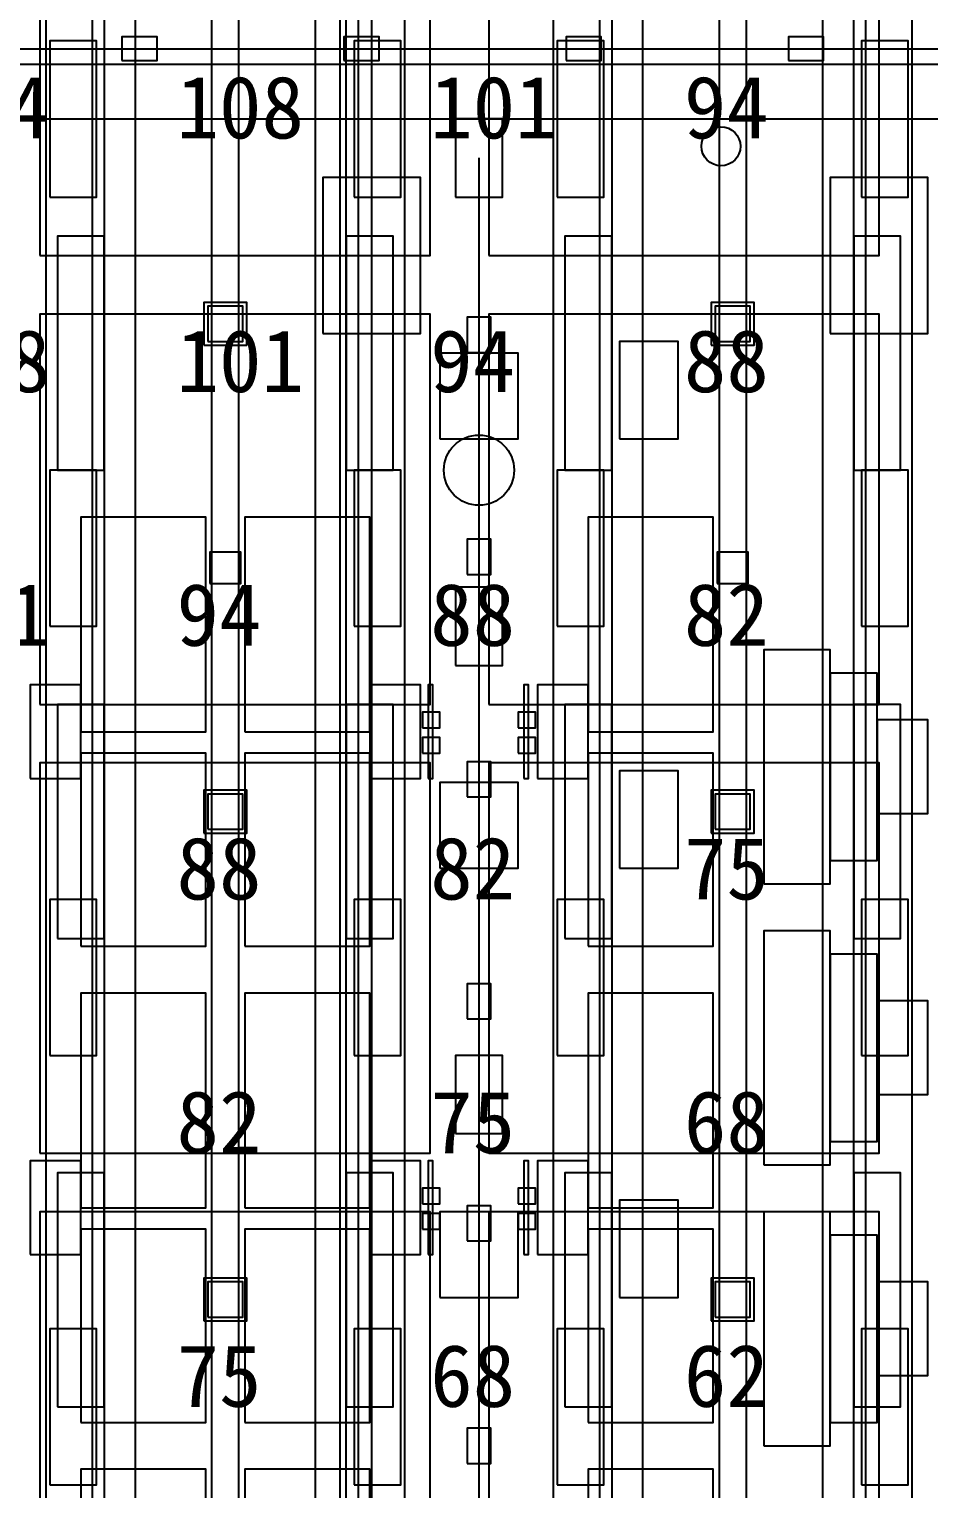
# Model space of a CAD drawing. Header units: metres. Extents: x -1640 to 1560, y -268 to 2338.
# Drawn here: x -201.28 to -178.22, y 1607.9 to 1645.3 of the extents above; entities that cross this region are included whole.
import ezdxf

# ---------------------------------------------------------------- set-up
doc = ezdxf.new("R2010")
doc.units = ezdxf.units.M
for name, color, linetype in [('1F_CHL', 4, 'Continuous'), ('1F_PUMP', 2, 'Continuous'), ('1F_SCR', 3, 'Continuous'), ('1F_STRUCT_COLUMN', 8, 'Continuous'), ('2F_CSF_LATERAL_RACK_CONCEPT', 9, 'Continuous'), ('2F_RFG', 5, 'Continuous'), ('2F_STRUCT_COLUMN', 8, 'Continuous'), ('2F_VMB', 6, 'Continuous'), ('3F_CLEANROOM_OVERHEAD_PIPE_DUCT_CONCEPT', 9, 'Continuous'), ('3F_EHS_EGRESS_DIST_M', 2, 'Continuous'), ('3F_EHS_EXTINGUISHER_HYDRANT_CABINET_CONCEPT', 1, 'Continuous'), ('3F_EHS_GAS_DETECTOR', 6, 'Continuous'), ('3F_ETCH', 2, 'Continuous'), ('3F_FOUP', 5, 'Continuous'), ('3F_OHT', 9, 'Continuous'), ('3F_OHTV', 1, 'Continuous'), ('3F_PHOTO', 1, 'Continuous'), ('3F_STK', 3, 'Continuous'), ('3F_STRUCT_COLUMN', 8, 'Continuous'), ('3F_TBAR', 6, 'Continuous'), ('4F_FFU', 1, 'Continuous'), ('4F_STRUCT_PLENUM_TRUSS_CONCEPT', 9, 'Continuous'), ('5F_CHL', 4, 'Continuous'), ('5F_PUMP', 2, 'Continuous'), ('5F_SCR', 3, 'Continuous'), ('5F_STRUCT_COLUMN', 8, 'Continuous'), ('6F_CSF_LATERAL_RACK_CONCEPT', 9, 'Continuous'), ('6F_RFG', 5, 'Continuous'), ('6F_STRUCT_COLUMN', 8, 'Continuous'), ('6F_VMB', 6, 'Continuous'), ('7F_CLEANROOM_OVERHEAD_PIPE_DUCT_CONCEPT', 9, 'Continuous'), ('7F_EHS_EGRESS_DIST_M', 2, 'Continuous'), ('7F_EHS_EXTINGUISHER_HYDRANT_CABINET_CONCEPT', 1, 'Continuous'), ('7F_EHS_GAS_DETECTOR', 6, 'Continuous'), ('7F_ETCH', 2, 'Continuous'), ('7F_FOUP', 5, 'Continuous'), ('7F_OHT', 9, 'Continuous'), ('7F_OHTV', 1, 'Continuous'), ('7F_PHOTO', 1, 'Continuous'), ('7F_STK', 3, 'Continuous'), ('7F_STRUCT_COLUMN', 8, 'Continuous'), ('7F_TBAR', 6, 'Continuous'), ('8F_FFU', 1, 'Continuous'), ('8F_STRUCT_PLENUM_TRUSS_CONCEPT', 9, 'Continuous'), ('UTIL_PCW.R_CONCEPT', 1, 'Continuous'), ('UTIL_PCW.S_CONCEPT', 6, 'Continuous')]:
    doc.layers.add(name, color=color, linetype=linetype)

msp = doc.modelspace()

# ---------------------------------------------------------------- linework, layer by layer
at = {"layer": '1F_CHL'}
for points in [[(-186.15, 1634.8), (-184.65, 1634.8), (-184.65, 1637.3), (-186.15, 1637.3)], [(-186.15, 1623.8), (-184.65, 1623.8), (-184.65, 1626.3), (-186.15, 1626.3)], [(-186.15, 1612.8), (-184.65, 1612.8), (-184.65, 1615.3), (-186.15, 1615.3)]]:
    msp.add_lwpolyline(points, close=True, dxfattribs=at)
at = {"layer": '1F_PUMP'}
for points in [[(-200.75, 1641), (-199.55, 1641), (-199.55, 1645), (-200.75, 1645)], [(-192.95, 1641), (-191.75, 1641), (-191.75, 1645), (-192.95, 1645)], [(-187.75, 1641), (-186.55, 1641), (-186.55, 1645), (-187.75, 1645)], [(-179.95, 1641), (-178.75, 1641), (-178.75, 1645), (-179.95, 1645)], [(-200.75, 1630), (-199.55, 1630), (-199.55, 1634), (-200.75, 1634)], [(-192.95, 1630), (-191.75, 1630), (-191.75, 1634), (-192.95, 1634)], [(-187.75, 1630), (-186.55, 1630), (-186.55, 1634), (-187.75, 1634)], [(-179.95, 1630), (-178.75, 1630), (-178.75, 1634), (-179.95, 1634)], [(-200.75, 1619), (-199.55, 1619), (-199.55, 1623), (-200.75, 1623)], [(-192.95, 1619), (-191.75, 1619), (-191.75, 1623), (-192.95, 1623)], [(-187.75, 1619), (-186.55, 1619), (-186.55, 1623), (-187.75, 1623)], [(-179.95, 1619), (-178.75, 1619), (-178.75, 1623), (-179.95, 1623)], [(-200.75, 1608), (-199.55, 1608), (-199.55, 1612), (-200.75, 1612)], [(-192.95, 1608), (-191.75, 1608), (-191.75, 1612), (-192.95, 1612)], [(-187.75, 1608), (-186.55, 1608), (-186.55, 1612), (-187.75, 1612)], [(-179.95, 1608), (-178.75, 1608), (-178.75, 1612), (-179.95, 1612)]]:
    msp.add_lwpolyline(points, close=True, dxfattribs=at)
at = {"layer": '1F_SCR'}
for points in [[(-190.75, 1634.8), (-188.75, 1634.8), (-188.75, 1637), (-190.75, 1637)], [(-190.75, 1623.8), (-188.75, 1623.8), (-188.75, 1626), (-190.75, 1626)], [(-190.75, 1612.8), (-188.75, 1612.8), (-188.75, 1615), (-190.75, 1615)]]:
    msp.add_lwpolyline(points, close=True, dxfattribs=at)
at = {"layer": '1F_STRUCT_COLUMN'}
for points in [[(-196.8, 1637.2), (-195.7, 1637.2), (-195.7, 1638.3), (-196.8, 1638.3)], [(-183.8, 1637.2), (-182.7, 1637.2), (-182.7, 1638.3), (-183.8, 1638.3)], [(-196.8, 1624.7), (-195.7, 1624.7), (-195.7, 1625.8), (-196.8, 1625.8)], [(-183.8, 1624.7), (-182.7, 1624.7), (-182.7, 1625.8), (-183.8, 1625.8)], [(-196.8, 1612.2), (-195.7, 1612.2), (-195.7, 1613.3), (-196.8, 1613.3)], [(-183.8, 1612.2), (-182.7, 1612.2), (-182.7, 1613.3), (-183.8, 1613.3)]]:
    msp.add_lwpolyline(points, close=True, dxfattribs=at)
at = {"layer": '2F_CSF_LATERAL_RACK_CONCEPT'}
for points in [[(-199.35, 1573), (-198.55, 1573), (-198.55, 1719), (-199.35, 1719)], [(-193.95, 1573), (-193.15, 1573), (-193.15, 1719), (-193.95, 1719)], [(-186.35, 1573), (-185.55, 1573), (-185.55, 1719), (-186.35, 1719)], [(-180.95, 1573), (-180.15, 1573), (-180.15, 1719), (-180.95, 1719)]]:
    msp.add_lwpolyline(points, close=True, dxfattribs=at)
at = {"layer": '2F_RFG'}
for points in [[(-200.55, 1634), (-199.35, 1634), (-199.35, 1640), (-200.55, 1640)], [(-193.15, 1634), (-191.95, 1634), (-191.95, 1640), (-193.15, 1640)], [(-187.55, 1634), (-186.35, 1634), (-186.35, 1640), (-187.55, 1640)], [(-180.15, 1634), (-178.95, 1634), (-178.95, 1640), (-180.15, 1640)], [(-200.55, 1622), (-199.35, 1622), (-199.35, 1628), (-200.55, 1628)], [(-193.15, 1622), (-191.95, 1622), (-191.95, 1628), (-193.15, 1628)], [(-187.55, 1622), (-186.35, 1622), (-186.35, 1628), (-187.55, 1628)], [(-180.15, 1622), (-178.95, 1622), (-178.95, 1628), (-180.15, 1628)], [(-200.55, 1610), (-199.35, 1610), (-199.35, 1616), (-200.55, 1616)], [(-193.15, 1610), (-191.95, 1610), (-191.95, 1616), (-193.15, 1616)], [(-187.55, 1610), (-186.35, 1610), (-186.35, 1616), (-187.55, 1616)], [(-180.15, 1610), (-178.95, 1610), (-178.95, 1616), (-180.15, 1616)]]:
    msp.add_lwpolyline(points, close=True, dxfattribs=at)
at = {"layer": '2F_STRUCT_COLUMN'}
for points in [[(-196.7, 1637.3), (-195.8, 1637.3), (-195.8, 1638.2), (-196.7, 1638.2)], [(-183.7, 1637.3), (-182.8, 1637.3), (-182.8, 1638.2), (-183.7, 1638.2)], [(-196.7, 1624.8), (-195.8, 1624.8), (-195.8, 1625.7), (-196.7, 1625.7)], [(-183.7, 1624.8), (-182.8, 1624.8), (-182.8, 1625.7), (-183.7, 1625.7)], [(-196.7, 1612.3), (-195.8, 1612.3), (-195.8, 1613.2), (-196.7, 1613.2)], [(-183.7, 1612.3), (-182.8, 1612.3), (-182.8, 1613.2), (-183.7, 1613.2)]]:
    msp.add_lwpolyline(points, close=True, dxfattribs=at)
at = {"layer": '2F_VMB'}
for points in [[(-190.35, 1641), (-189.15, 1641), (-189.15, 1643), (-190.35, 1643)], [(-190.35, 1629), (-189.15, 1629), (-189.15, 1631), (-190.35, 1631)], [(-190.35, 1617), (-189.15, 1617), (-189.15, 1619), (-190.35, 1619)]]:
    msp.add_lwpolyline(points, close=True, dxfattribs=at)
at = {"layer": '3F_CLEANROOM_OVERHEAD_PIPE_DUCT_CONCEPT'}
for points in [[(-200.85, 1572), (-199.65, 1572), (-199.65, 1720), (-200.85, 1720)], [(-192.85, 1572), (-191.65, 1572), (-191.65, 1720), (-192.85, 1720)], [(-187.85, 1572), (-186.65, 1572), (-186.65, 1720), (-187.85, 1720)], [(-179.85, 1572), (-178.65, 1572), (-178.65, 1720), (-179.85, 1720)]]:
    msp.add_lwpolyline(points, close=True, dxfattribs=at)
at = {"layer": '3F_EHS_EXTINGUISHER_HYDRANT_CABINET_CONCEPT'}
msp.add_circle((-183.55, 1642.3), 0.5, dxfattribs=at)
at = {"layer": '3F_EHS_GAS_DETECTOR'}
msp.add_circle((-189.75, 1634), 0.9, dxfattribs=at)
at = {"layer": '3F_ETCH'}
for points in [[(-182.45, 1623.4), (-180.75, 1623.4), (-180.75, 1629.4), (-182.45, 1629.4)], [(-180.75, 1624), (-179.55, 1624), (-179.55, 1628.8), (-180.75, 1628.8)], [(-179.55, 1625.2), (-178.25, 1625.2), (-178.25, 1627.6), (-179.55, 1627.6)], [(-182.45, 1616.2), (-180.75, 1616.2), (-180.75, 1622.2), (-182.45, 1622.2)], [(-180.75, 1616.8), (-179.55, 1616.8), (-179.55, 1621.6), (-180.75, 1621.6)], [(-179.55, 1618), (-178.25, 1618), (-178.25, 1620.4), (-179.55, 1620.4)], [(-182.45, 1609), (-180.75, 1609), (-180.75, 1615), (-182.45, 1615)], [(-180.75, 1609.6), (-179.55, 1609.6), (-179.55, 1614.4), (-180.75, 1614.4)], [(-179.55, 1610.8), (-178.25, 1610.8), (-178.25, 1613.2), (-179.55, 1613.2)]]:
    msp.add_lwpolyline(points, close=True, dxfattribs=at)
at = {"layer": '3F_FOUP'}
for points in [[(-191.2, 1627.4), (-190.75, 1627.4), (-190.75, 1627.8), (-191.2, 1627.8)], [(-188.75, 1627.4), (-188.3, 1627.4), (-188.3, 1627.8), (-188.75, 1627.8)], [(-191.2, 1626.75), (-190.75, 1626.75), (-190.75, 1627.15), (-191.2, 1627.15)], [(-188.75, 1626.75), (-188.3, 1626.75), (-188.3, 1627.15), (-188.75, 1627.15)], [(-191.2, 1615.2), (-190.75, 1615.2), (-190.75, 1615.6), (-191.2, 1615.6)], [(-188.75, 1615.2), (-188.3, 1615.2), (-188.3, 1615.6), (-188.75, 1615.6)], [(-191.2, 1614.55), (-190.75, 1614.55), (-190.75, 1614.95), (-191.2, 1614.95)], [(-188.75, 1614.55), (-188.3, 1614.55), (-188.3, 1614.95), (-188.75, 1614.95)]]:
    msp.add_lwpolyline(points, close=True, dxfattribs=at)
at = {"layer": '3F_OHT'}
for p, q in [((-281, 1644.8), (-59.5, 1644.8)), ((-189.75, 1572), (-189.75, 1642))]:
    msp.add_line(p, q, dxfattribs=at)
at = {"layer": '3F_OHTV'}
for points in [[(-198.9, 1644.5), (-198, 1644.5), (-198, 1645.1), (-198.9, 1645.1)], [(-193.21, 1644.5), (-192.31, 1644.5), (-192.31, 1645.1), (-193.21, 1645.1)], [(-187.52, 1644.5), (-186.62, 1644.5), (-186.62, 1645.1), (-187.52, 1645.1)], [(-181.82, 1644.5), (-180.92, 1644.5), (-180.92, 1645.1), (-181.82, 1645.1)], [(-190.05, 1637.02), (-189.45, 1637.02), (-189.45, 1637.92), (-190.05, 1637.92)], [(-190.05, 1631.33), (-189.45, 1631.33), (-189.45, 1632.23), (-190.05, 1632.23)], [(-190.05, 1625.63), (-189.45, 1625.63), (-189.45, 1626.53), (-190.05, 1626.53)], [(-190.05, 1619.94), (-189.45, 1619.94), (-189.45, 1620.84), (-190.05, 1620.84)], [(-190.05, 1614.25), (-189.45, 1614.25), (-189.45, 1615.15), (-190.05, 1615.15)], [(-190.05, 1608.55), (-189.45, 1608.55), (-189.45, 1609.45), (-190.05, 1609.45)]]:
    msp.add_lwpolyline(points, close=True, dxfattribs=at)
at = {"layer": '3F_PHOTO'}
for points in [[(-199.95, 1627.3), (-196.75, 1627.3), (-196.75, 1632.8), (-199.95, 1632.8)], [(-195.75, 1627.3), (-192.55, 1627.3), (-192.55, 1632.8), (-195.75, 1632.8)], [(-186.95, 1627.3), (-183.75, 1627.3), (-183.75, 1632.8), (-186.95, 1632.8)], [(-201.25, 1626.1), (-199.95, 1626.1), (-199.95, 1628.5), (-201.25, 1628.5)], [(-192.55, 1626.1), (-191.25, 1626.1), (-191.25, 1628.5), (-192.55, 1628.5)], [(-188.25, 1626.1), (-186.95, 1626.1), (-186.95, 1628.5), (-188.25, 1628.5)], [(-199.95, 1621.8), (-196.75, 1621.8), (-196.75, 1626.75), (-199.95, 1626.75)], [(-195.75, 1621.8), (-192.55, 1621.8), (-192.55, 1626.75), (-195.75, 1626.75)], [(-186.95, 1621.8), (-183.75, 1621.8), (-183.75, 1626.75), (-186.95, 1626.75)], [(-199.95, 1615.1), (-196.75, 1615.1), (-196.75, 1620.6), (-199.95, 1620.6)], [(-195.75, 1615.1), (-192.55, 1615.1), (-192.55, 1620.6), (-195.75, 1620.6)], [(-186.95, 1615.1), (-183.75, 1615.1), (-183.75, 1620.6), (-186.95, 1620.6)], [(-201.25, 1613.9), (-199.95, 1613.9), (-199.95, 1616.3), (-201.25, 1616.3)], [(-192.55, 1613.9), (-191.25, 1613.9), (-191.25, 1616.3), (-192.55, 1616.3)], [(-188.25, 1613.9), (-186.95, 1613.9), (-186.95, 1616.3), (-188.25, 1616.3)], [(-199.95, 1609.6), (-196.75, 1609.6), (-196.75, 1614.55), (-199.95, 1614.55)], [(-195.75, 1609.6), (-192.55, 1609.6), (-192.55, 1614.55), (-195.75, 1614.55)], [(-186.95, 1609.6), (-183.75, 1609.6), (-183.75, 1614.55), (-186.95, 1614.55)], [(-199.95, 1602.9), (-196.75, 1602.9), (-196.75, 1608.4), (-199.95, 1608.4)], [(-195.75, 1602.9), (-192.55, 1602.9), (-192.55, 1608.4), (-195.75, 1608.4)], [(-186.95, 1602.9), (-183.75, 1602.9), (-183.75, 1608.4), (-186.95, 1608.4)]]:
    msp.add_lwpolyline(points, close=True, dxfattribs=at)
at = {"layer": '3F_STK'}
for points in [[(-193.75, 1637.5), (-191.25, 1637.5), (-191.25, 1641.5), (-193.75, 1641.5)], [(-180.75, 1637.5), (-178.25, 1637.5), (-178.25, 1641.5), (-180.75, 1641.5)]]:
    msp.add_lwpolyline(points, close=True, dxfattribs=at)
at = {"layer": '3F_STRUCT_COLUMN'}
for points in [[(-196.65, 1631.1), (-195.85, 1631.1), (-195.85, 1631.9), (-196.65, 1631.9)], [(-183.65, 1631.1), (-182.85, 1631.1), (-182.85, 1631.9), (-183.65, 1631.9)]]:
    msp.add_lwpolyline(points, close=True, dxfattribs=at)
at = {"layer": '3F_TBAR'}
for points in [[(-191.05, 1626.1), (-190.93, 1626.1), (-190.93, 1628.5), (-191.05, 1628.5)], [(-188.6, 1626.1), (-188.48, 1626.1), (-188.48, 1628.5), (-188.6, 1628.5)], [(-191.05, 1613.9), (-190.93, 1613.9), (-190.93, 1616.3), (-191.05, 1616.3)], [(-188.6, 1613.9), (-188.48, 1613.9), (-188.48, 1616.3), (-188.6, 1616.3)]]:
    msp.add_lwpolyline(points, close=True, dxfattribs=at)
at = {"layer": '4F_FFU'}
for points in [[(-201, 1639.5), (-191, 1639.5), (-191, 1649.5), (-201, 1649.5)], [(-189.5, 1639.5), (-179.5, 1639.5), (-179.5, 1649.5), (-189.5, 1649.5)], [(-201, 1628), (-191, 1628), (-191, 1638), (-201, 1638)], [(-189.5, 1628), (-179.5, 1628), (-179.5, 1638), (-189.5, 1638)], [(-201, 1616.5), (-191, 1616.5), (-191, 1626.5), (-201, 1626.5)], [(-189.5, 1616.5), (-179.5, 1616.5), (-179.5, 1626.5), (-189.5, 1626.5)], [(-201, 1605), (-191, 1605), (-191, 1615), (-201, 1615)], [(-189.5, 1605), (-179.5, 1605), (-179.5, 1615), (-189.5, 1615)]]:
    msp.add_lwpolyline(points, close=True, dxfattribs=at)
at = {"layer": '4F_STRUCT_PLENUM_TRUSS_CONCEPT'}
for points in [[(-196.6, 1569), (-195.9, 1569), (-195.9, 1723), (-196.6, 1723)], [(-183.6, 1569), (-182.9, 1569), (-182.9, 1723), (-183.6, 1723)]]:
    msp.add_lwpolyline(points, close=True, dxfattribs=at)
at = {"layer": '5F_CHL'}
for points in [[(-186.15, 1634.8), (-184.65, 1634.8), (-184.65, 1637.3), (-186.15, 1637.3)], [(-186.15, 1623.8), (-184.65, 1623.8), (-184.65, 1626.3), (-186.15, 1626.3)], [(-186.15, 1612.8), (-184.65, 1612.8), (-184.65, 1615.3), (-186.15, 1615.3)]]:
    msp.add_lwpolyline(points, close=True, dxfattribs=at)
at = {"layer": '5F_PUMP'}
for points in [[(-200.75, 1641), (-199.55, 1641), (-199.55, 1645), (-200.75, 1645)], [(-192.95, 1641), (-191.75, 1641), (-191.75, 1645), (-192.95, 1645)], [(-187.75, 1641), (-186.55, 1641), (-186.55, 1645), (-187.75, 1645)], [(-179.95, 1641), (-178.75, 1641), (-178.75, 1645), (-179.95, 1645)], [(-200.75, 1630), (-199.55, 1630), (-199.55, 1634), (-200.75, 1634)], [(-192.95, 1630), (-191.75, 1630), (-191.75, 1634), (-192.95, 1634)], [(-187.75, 1630), (-186.55, 1630), (-186.55, 1634), (-187.75, 1634)], [(-179.95, 1630), (-178.75, 1630), (-178.75, 1634), (-179.95, 1634)], [(-200.75, 1619), (-199.55, 1619), (-199.55, 1623), (-200.75, 1623)], [(-192.95, 1619), (-191.75, 1619), (-191.75, 1623), (-192.95, 1623)], [(-187.75, 1619), (-186.55, 1619), (-186.55, 1623), (-187.75, 1623)], [(-179.95, 1619), (-178.75, 1619), (-178.75, 1623), (-179.95, 1623)], [(-200.75, 1608), (-199.55, 1608), (-199.55, 1612), (-200.75, 1612)], [(-192.95, 1608), (-191.75, 1608), (-191.75, 1612), (-192.95, 1612)], [(-187.75, 1608), (-186.55, 1608), (-186.55, 1612), (-187.75, 1612)], [(-179.95, 1608), (-178.75, 1608), (-178.75, 1612), (-179.95, 1612)]]:
    msp.add_lwpolyline(points, close=True, dxfattribs=at)
at = {"layer": '5F_SCR'}
for points in [[(-190.75, 1634.8), (-188.75, 1634.8), (-188.75, 1637), (-190.75, 1637)], [(-190.75, 1623.8), (-188.75, 1623.8), (-188.75, 1626), (-190.75, 1626)], [(-190.75, 1612.8), (-188.75, 1612.8), (-188.75, 1615), (-190.75, 1615)]]:
    msp.add_lwpolyline(points, close=True, dxfattribs=at)
at = {"layer": '5F_STRUCT_COLUMN'}
for points in [[(-196.8, 1637.2), (-195.7, 1637.2), (-195.7, 1638.3), (-196.8, 1638.3)], [(-183.8, 1637.2), (-182.7, 1637.2), (-182.7, 1638.3), (-183.8, 1638.3)], [(-196.8, 1624.7), (-195.7, 1624.7), (-195.7, 1625.8), (-196.8, 1625.8)], [(-183.8, 1624.7), (-182.7, 1624.7), (-182.7, 1625.8), (-183.8, 1625.8)], [(-196.8, 1612.2), (-195.7, 1612.2), (-195.7, 1613.3), (-196.8, 1613.3)], [(-183.8, 1612.2), (-182.7, 1612.2), (-182.7, 1613.3), (-183.8, 1613.3)]]:
    msp.add_lwpolyline(points, close=True, dxfattribs=at)
at = {"layer": '6F_CSF_LATERAL_RACK_CONCEPT'}
for points in [[(-199.35, 1573), (-198.55, 1573), (-198.55, 1719), (-199.35, 1719)], [(-193.95, 1573), (-193.15, 1573), (-193.15, 1719), (-193.95, 1719)], [(-186.35, 1573), (-185.55, 1573), (-185.55, 1719), (-186.35, 1719)], [(-180.95, 1573), (-180.15, 1573), (-180.15, 1719), (-180.95, 1719)]]:
    msp.add_lwpolyline(points, close=True, dxfattribs=at)
at = {"layer": '6F_RFG'}
for points in [[(-200.55, 1634), (-199.35, 1634), (-199.35, 1640), (-200.55, 1640)], [(-193.15, 1634), (-191.95, 1634), (-191.95, 1640), (-193.15, 1640)], [(-187.55, 1634), (-186.35, 1634), (-186.35, 1640), (-187.55, 1640)], [(-180.15, 1634), (-178.95, 1634), (-178.95, 1640), (-180.15, 1640)], [(-200.55, 1622), (-199.35, 1622), (-199.35, 1628), (-200.55, 1628)], [(-193.15, 1622), (-191.95, 1622), (-191.95, 1628), (-193.15, 1628)], [(-187.55, 1622), (-186.35, 1622), (-186.35, 1628), (-187.55, 1628)], [(-180.15, 1622), (-178.95, 1622), (-178.95, 1628), (-180.15, 1628)], [(-200.55, 1610), (-199.35, 1610), (-199.35, 1616), (-200.55, 1616)], [(-193.15, 1610), (-191.95, 1610), (-191.95, 1616), (-193.15, 1616)], [(-187.55, 1610), (-186.35, 1610), (-186.35, 1616), (-187.55, 1616)], [(-180.15, 1610), (-178.95, 1610), (-178.95, 1616), (-180.15, 1616)]]:
    msp.add_lwpolyline(points, close=True, dxfattribs=at)
at = {"layer": '6F_STRUCT_COLUMN'}
for points in [[(-196.7, 1637.3), (-195.8, 1637.3), (-195.8, 1638.2), (-196.7, 1638.2)], [(-183.7, 1637.3), (-182.8, 1637.3), (-182.8, 1638.2), (-183.7, 1638.2)], [(-196.7, 1624.8), (-195.8, 1624.8), (-195.8, 1625.7), (-196.7, 1625.7)], [(-183.7, 1624.8), (-182.8, 1624.8), (-182.8, 1625.7), (-183.7, 1625.7)], [(-196.7, 1612.3), (-195.8, 1612.3), (-195.8, 1613.2), (-196.7, 1613.2)], [(-183.7, 1612.3), (-182.8, 1612.3), (-182.8, 1613.2), (-183.7, 1613.2)]]:
    msp.add_lwpolyline(points, close=True, dxfattribs=at)
at = {"layer": '6F_VMB'}
for points in [[(-190.35, 1641), (-189.15, 1641), (-189.15, 1643), (-190.35, 1643)], [(-190.35, 1629), (-189.15, 1629), (-189.15, 1631), (-190.35, 1631)], [(-190.35, 1617), (-189.15, 1617), (-189.15, 1619), (-190.35, 1619)]]:
    msp.add_lwpolyline(points, close=True, dxfattribs=at)
at = {"layer": '7F_CLEANROOM_OVERHEAD_PIPE_DUCT_CONCEPT'}
for points in [[(-200.85, 1572), (-199.65, 1572), (-199.65, 1720), (-200.85, 1720)], [(-192.85, 1572), (-191.65, 1572), (-191.65, 1720), (-192.85, 1720)], [(-187.85, 1572), (-186.65, 1572), (-186.65, 1720), (-187.85, 1720)], [(-179.85, 1572), (-178.65, 1572), (-178.65, 1720), (-179.85, 1720)]]:
    msp.add_lwpolyline(points, close=True, dxfattribs=at)
at = {"layer": '7F_EHS_EXTINGUISHER_HYDRANT_CABINET_CONCEPT'}
msp.add_circle((-183.55, 1642.3), 0.5, dxfattribs=at)
at = {"layer": '7F_EHS_GAS_DETECTOR'}
msp.add_circle((-189.75, 1634), 0.9, dxfattribs=at)
at = {"layer": '7F_ETCH'}
for points in [[(-182.45, 1623.4), (-180.75, 1623.4), (-180.75, 1629.4), (-182.45, 1629.4)], [(-180.75, 1624), (-179.55, 1624), (-179.55, 1628.8), (-180.75, 1628.8)], [(-179.55, 1625.2), (-178.25, 1625.2), (-178.25, 1627.6), (-179.55, 1627.6)], [(-182.45, 1616.2), (-180.75, 1616.2), (-180.75, 1622.2), (-182.45, 1622.2)], [(-180.75, 1616.8), (-179.55, 1616.8), (-179.55, 1621.6), (-180.75, 1621.6)], [(-179.55, 1618), (-178.25, 1618), (-178.25, 1620.4), (-179.55, 1620.4)], [(-182.45, 1609), (-180.75, 1609), (-180.75, 1615), (-182.45, 1615)], [(-180.75, 1609.6), (-179.55, 1609.6), (-179.55, 1614.4), (-180.75, 1614.4)], [(-179.55, 1610.8), (-178.25, 1610.8), (-178.25, 1613.2), (-179.55, 1613.2)]]:
    msp.add_lwpolyline(points, close=True, dxfattribs=at)
at = {"layer": '7F_FOUP'}
for points in [[(-191.2, 1627.4), (-190.75, 1627.4), (-190.75, 1627.8), (-191.2, 1627.8)], [(-188.75, 1627.4), (-188.3, 1627.4), (-188.3, 1627.8), (-188.75, 1627.8)], [(-191.2, 1626.75), (-190.75, 1626.75), (-190.75, 1627.15), (-191.2, 1627.15)], [(-188.75, 1626.75), (-188.3, 1626.75), (-188.3, 1627.15), (-188.75, 1627.15)], [(-191.2, 1615.2), (-190.75, 1615.2), (-190.75, 1615.6), (-191.2, 1615.6)], [(-188.75, 1615.2), (-188.3, 1615.2), (-188.3, 1615.6), (-188.75, 1615.6)], [(-191.2, 1614.55), (-190.75, 1614.55), (-190.75, 1614.95), (-191.2, 1614.95)], [(-188.75, 1614.55), (-188.3, 1614.55), (-188.3, 1614.95), (-188.75, 1614.95)]]:
    msp.add_lwpolyline(points, close=True, dxfattribs=at)
at = {"layer": '7F_OHT'}
for p, q in [((-281, 1644.8), (-59.5, 1644.8)), ((-189.75, 1572), (-189.75, 1642))]:
    msp.add_line(p, q, dxfattribs=at)
at = {"layer": '7F_OHTV'}
for points in [[(-198.9, 1644.5), (-198, 1644.5), (-198, 1645.1), (-198.9, 1645.1)], [(-193.21, 1644.5), (-192.31, 1644.5), (-192.31, 1645.1), (-193.21, 1645.1)], [(-187.52, 1644.5), (-186.62, 1644.5), (-186.62, 1645.1), (-187.52, 1645.1)], [(-181.82, 1644.5), (-180.92, 1644.5), (-180.92, 1645.1), (-181.82, 1645.1)], [(-190.05, 1637.02), (-189.45, 1637.02), (-189.45, 1637.92), (-190.05, 1637.92)], [(-190.05, 1631.33), (-189.45, 1631.33), (-189.45, 1632.23), (-190.05, 1632.23)], [(-190.05, 1625.63), (-189.45, 1625.63), (-189.45, 1626.53), (-190.05, 1626.53)], [(-190.05, 1619.94), (-189.45, 1619.94), (-189.45, 1620.84), (-190.05, 1620.84)], [(-190.05, 1614.25), (-189.45, 1614.25), (-189.45, 1615.15), (-190.05, 1615.15)], [(-190.05, 1608.55), (-189.45, 1608.55), (-189.45, 1609.45), (-190.05, 1609.45)]]:
    msp.add_lwpolyline(points, close=True, dxfattribs=at)
at = {"layer": '7F_PHOTO'}
for points in [[(-199.95, 1627.3), (-196.75, 1627.3), (-196.75, 1632.8), (-199.95, 1632.8)], [(-195.75, 1627.3), (-192.55, 1627.3), (-192.55, 1632.8), (-195.75, 1632.8)], [(-186.95, 1627.3), (-183.75, 1627.3), (-183.75, 1632.8), (-186.95, 1632.8)], [(-201.25, 1626.1), (-199.95, 1626.1), (-199.95, 1628.5), (-201.25, 1628.5)], [(-192.55, 1626.1), (-191.25, 1626.1), (-191.25, 1628.5), (-192.55, 1628.5)], [(-188.25, 1626.1), (-186.95, 1626.1), (-186.95, 1628.5), (-188.25, 1628.5)], [(-199.95, 1621.8), (-196.75, 1621.8), (-196.75, 1626.75), (-199.95, 1626.75)], [(-195.75, 1621.8), (-192.55, 1621.8), (-192.55, 1626.75), (-195.75, 1626.75)], [(-186.95, 1621.8), (-183.75, 1621.8), (-183.75, 1626.75), (-186.95, 1626.75)], [(-199.95, 1615.1), (-196.75, 1615.1), (-196.75, 1620.6), (-199.95, 1620.6)], [(-195.75, 1615.1), (-192.55, 1615.1), (-192.55, 1620.6), (-195.75, 1620.6)], [(-186.95, 1615.1), (-183.75, 1615.1), (-183.75, 1620.6), (-186.95, 1620.6)], [(-201.25, 1613.9), (-199.95, 1613.9), (-199.95, 1616.3), (-201.25, 1616.3)], [(-192.55, 1613.9), (-191.25, 1613.9), (-191.25, 1616.3), (-192.55, 1616.3)], [(-188.25, 1613.9), (-186.95, 1613.9), (-186.95, 1616.3), (-188.25, 1616.3)], [(-199.95, 1609.6), (-196.75, 1609.6), (-196.75, 1614.55), (-199.95, 1614.55)], [(-195.75, 1609.6), (-192.55, 1609.6), (-192.55, 1614.55), (-195.75, 1614.55)], [(-186.95, 1609.6), (-183.75, 1609.6), (-183.75, 1614.55), (-186.95, 1614.55)], [(-199.95, 1602.9), (-196.75, 1602.9), (-196.75, 1608.4), (-199.95, 1608.4)], [(-195.75, 1602.9), (-192.55, 1602.9), (-192.55, 1608.4), (-195.75, 1608.4)], [(-186.95, 1602.9), (-183.75, 1602.9), (-183.75, 1608.4), (-186.95, 1608.4)]]:
    msp.add_lwpolyline(points, close=True, dxfattribs=at)
at = {"layer": '7F_STK'}
for points in [[(-193.75, 1637.5), (-191.25, 1637.5), (-191.25, 1641.5), (-193.75, 1641.5)], [(-180.75, 1637.5), (-178.25, 1637.5), (-178.25, 1641.5), (-180.75, 1641.5)]]:
    msp.add_lwpolyline(points, close=True, dxfattribs=at)
at = {"layer": '7F_STRUCT_COLUMN'}
for points in [[(-196.65, 1631.1), (-195.85, 1631.1), (-195.85, 1631.9), (-196.65, 1631.9)], [(-183.65, 1631.1), (-182.85, 1631.1), (-182.85, 1631.9), (-183.65, 1631.9)]]:
    msp.add_lwpolyline(points, close=True, dxfattribs=at)
at = {"layer": '7F_TBAR'}
for points in [[(-191.05, 1626.1), (-190.93, 1626.1), (-190.93, 1628.5), (-191.05, 1628.5)], [(-188.6, 1626.1), (-188.48, 1626.1), (-188.48, 1628.5), (-188.6, 1628.5)], [(-191.05, 1613.9), (-190.93, 1613.9), (-190.93, 1616.3), (-191.05, 1616.3)], [(-188.6, 1613.9), (-188.48, 1613.9), (-188.48, 1616.3), (-188.6, 1616.3)]]:
    msp.add_lwpolyline(points, close=True, dxfattribs=at)
at = {"layer": '8F_FFU'}
for points in [[(-201, 1639.5), (-191, 1639.5), (-191, 1649.5), (-201, 1649.5)], [(-189.5, 1639.5), (-179.5, 1639.5), (-179.5, 1649.5), (-189.5, 1649.5)], [(-201, 1628), (-191, 1628), (-191, 1638), (-201, 1638)], [(-189.5, 1628), (-179.5, 1628), (-179.5, 1638), (-189.5, 1638)], [(-201, 1616.5), (-191, 1616.5), (-191, 1626.5), (-201, 1626.5)], [(-189.5, 1616.5), (-179.5, 1616.5), (-179.5, 1626.5), (-189.5, 1626.5)], [(-201, 1605), (-191, 1605), (-191, 1615), (-201, 1615)], [(-189.5, 1605), (-179.5, 1605), (-179.5, 1615), (-189.5, 1615)]]:
    msp.add_lwpolyline(points, close=True, dxfattribs=at)
at = {"layer": '8F_STRUCT_PLENUM_TRUSS_CONCEPT'}
for points in [[(-196.6, 1569), (-195.9, 1569), (-195.9, 1723), (-196.6, 1723)], [(-183.6, 1569), (-182.9, 1569), (-182.9, 1723), (-183.6, 1723)]]:
    msp.add_lwpolyline(points, close=True, dxfattribs=at)
at = {"layer": 'UTIL_PCW.R_CONCEPT'}
for p, q in [((-192.495, 1574.78), (-192.495, 1717.23)), ((-192.495, 1574.78), (-192.495, 1717.23)), ((-279.4, 1644.4), (188.4, 1644.4)), ((-279.4, 1644.4), (188.4, 1644.4))]:
    msp.add_line(p, q, dxfattribs=at)
at = {"layer": 'UTIL_PCW.S_CONCEPT'}
for p, q in [((-193.305, 1574.78), (-193.305, 1717.23)), ((-193.305, 1574.78), (-193.305, 1717.23)), ((-279.4, 1643), (188.4, 1643)), ((-279.4, 1643), (188.4, 1643))]:
    msp.add_line(p, q, dxfattribs=at)

# ---------------------------------------------------------------- texts
at = {"layer": '3F_EHS_EGRESS_DIST_M'}
for s, p in [('114', (-204, 1642.5)), ('108', (-197.5, 1642.5)), ('101', (-191, 1642.5)), ('94', (-184.5, 1642.5)), ('108', (-204, 1636)), ('101', (-197.5, 1636)), ('94', (-191, 1636)), ('88', (-184.5, 1636)), ('101', (-204, 1629.5)), ('94', (-197.5, 1629.5)), ('88', (-191, 1629.5)), ('82', (-184.5, 1629.5)), ('88', (-197.5, 1623)), ('82', (-191, 1623)), ('75', (-184.5, 1623)), ('82', (-197.5, 1616.5)), ('75', (-191, 1616.5)), ('68', (-184.5, 1616.5)), ('68', (-191, 1610)), ('62', (-184.5, 1610)), ('75', (-197.5, 1610))]:
    msp.add_text(s, height=1.6, dxfattribs=at).set_placement(p)
at = {"layer": '7F_EHS_EGRESS_DIST_M'}
for s, p in [('114', (-204, 1642.5)), ('108', (-197.5, 1642.5)), ('101', (-191, 1642.5)), ('94', (-184.5, 1642.5)), ('108', (-204, 1636)), ('101', (-197.5, 1636)), ('94', (-191, 1636)), ('88', (-184.5, 1636)), ('101', (-204, 1629.5)), ('94', (-197.5, 1629.5)), ('88', (-191, 1629.5)), ('82', (-184.5, 1629.5)), ('88', (-197.5, 1623)), ('82', (-191, 1623)), ('75', (-184.5, 1623)), ('82', (-197.5, 1616.5)), ('75', (-191, 1616.5)), ('68', (-184.5, 1616.5)), ('68', (-191, 1610)), ('62', (-184.5, 1610)), ('75', (-197.5, 1610))]:
    msp.add_text(s, height=1.6, dxfattribs=at).set_placement(p)

doc.saveas('drawing.dxf')
